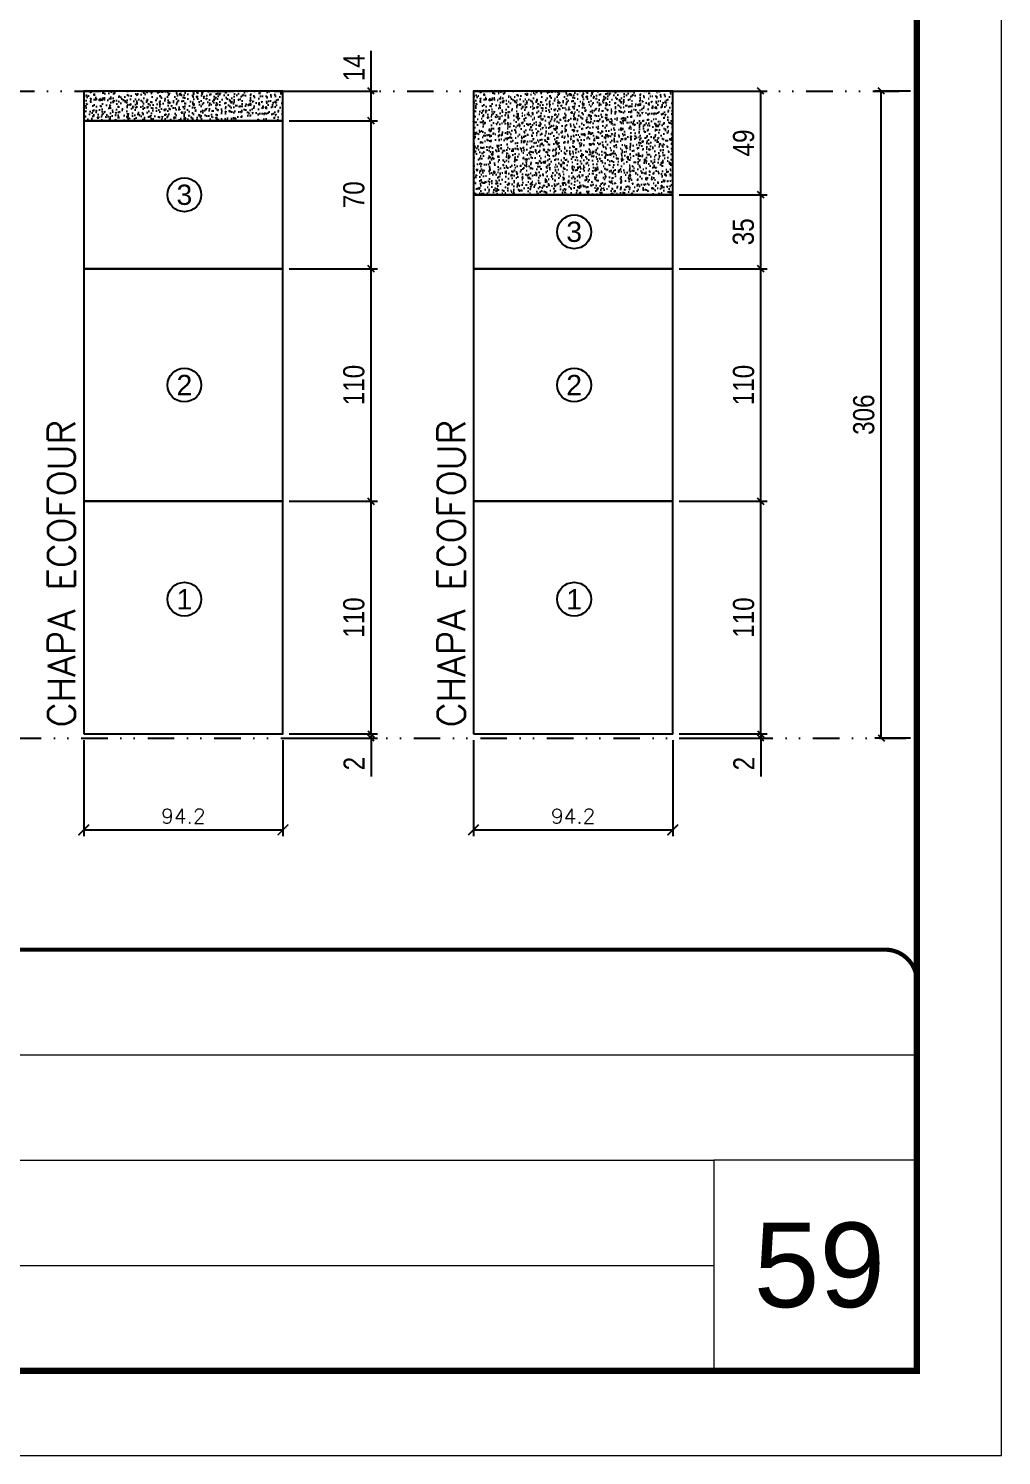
# Model space of a CAD drawing. Extents: x 14400 to 27878, y -21631 to 6985.
# Drawn here: x 18609 to 19068, y -10145 to -9470 of the extents above; entities that cross this region are included whole.
import ezdxf
from ezdxf.enums import TextEntityAlignment as Align

# ---------------------------------------------------------------- set-up
doc = ezdxf.new("R2010")
doc.units = 0
for name, pattern in [('CONTINUO', [0]), ('DASHED', [0.75, 0.5, -0.25]), ('DIVIDE2', [0.625, 0.25, -0.125, 0, -0.125, 0, -0.125])]:
    doc.linetypes.add(name, pattern=pattern)
for name, color, linetype, lineweight in [('CARIMBO', 255, 'Continuous', 9), ('contorno de painel', 7, 'Continuous', 13), ('Folhas', 255, 'Continuous', 9), ('SARRAFO DE PRESSAO', 251, 'DASHED', 9)]:
    doc.layers.add(name, color=color, linetype=linetype, lineweight=lineweight)
for name, color, linetype in [('COTA', 241, 'Continuous'), ('cotas', 4, 'Continuous'), ('Nível', 160, 'Continuous'), ('Painéis', 200, 'Continuous'), ('Romaneio', 10, 'Continuous'), ('TEXTO_GERAL', 7, 'Continuous')]:
    doc.layers.add(name, color=color, linetype=linetype)
doc.styles.add('ARIAL', font='arial.ttf')
doc.styles.add('COTA TECNICA', font='techl___.ttf', dxfattribs={"height": 10})
doc.styles.add('REGUA-120', font='ROMANS.shx', dxfattribs={"height": 15})
doc.styles.add('ROMANS', font='romans.shx')
doc.dimstyles.new('Cota Paínel', dxfattribs={"dimtxt": 7, "dimasz": 5, "dimexe": 3, "dimexo": 3, "dimgap": 3, "dimtad": 1, "dimdec": 1, "dimzin": 12, "dimdsep": 46, "dimtxsty": 'ROMANS', "dimblk": 'ARCHTICK', "dimcen": 0, "dimclrd": 4, "dimclre": 4, "dimclrt": 1, "dimadec": 1, "dimazin": 3, "dimtfac": 1, "dimtdec": 1, "dimtmove": 0, "dimatfit": 3, "dimldrblk": 'OBLIQUE', "dimfxl": 1, "dimtolj": 1, "dimtzin": 12, "dimarcsym": 0})
doc.dimstyles.new('PAINEL', dxfattribs={"dimtxt": 10, "dimasz": 3, "dimexe": 3, "dimexo": 3, "dimgap": 3, "dimtad": 1, "dimdec": 1, "dimzin": 12, "dimdsep": 46, "dimtxsty": 'COTA TECNICA', "dimblk1": 'OBLIQUE', "dimblk2": 'OBLIQUE', "dimsah": 1, "dimcen": 0.9, "dimclrd": 4, "dimclre": 4, "dimclrt": 240, "dimadec": 1, "dimazin": 3, "dimtfac": 1, "dimtdec": 1, "dimtmove": 0, "dimatfit": 3, "dimfxl": 1, "dimtolj": 1, "dimtzin": 12, "dimarcsym": 0})

# ---------------------------------------------------------------- blocks, each defined once
blk = doc.blocks.new('9999999999')
at = {"color": 30, "linetype": 'CONTINUO'}
for p, q in [((98564.56, 34379.64), (99583.98, 34379.64)), ((98564.56, 34329.83), (99487.98, 34329.83)), ((99583.98, 34329.83), (99487.98, 34329.83)), ((99487.98, 34329.83), (99487.98, 34230.21)), ((98564.56, 34280.02), (99487.98, 34280.02))]:
    blk.add_line(p, q, dxfattribs=at)
at = {"color": 30, "linetype": 'CONTINUO', "const_width": 2}
blk.add_lwpolyline([(99583.98, 34230.21), (99583.98, 34414.45, 0.414214), (99568.98, 34429.45), (98228.98, 34429.45, 0.414214), (98213.98, 34414.45), (98213.98, 34245.21, 0.414214), (98228.98, 34230.21), (99583.98, 34230.21)], format="xyb", dxfattribs=at)
at = {"layer": 'Folhas'}
blk.add_lwpolyline([(98138.98, 34190.21), (99623.98, 34190.21), (99623.98, 35240.21), (98138.98, 35240.21)], close=True, dxfattribs=at)
at = {"layer": 'Folhas', "color": 30, "const_width": 3}
blk.add_lwpolyline([(98213.98, 34230.21), (99583.98, 34230.21), (99583.98, 35200.21), (98213.98, 35200.21)], close=True, dxfattribs=at)
blk = doc.blocks.new('_Oblique')
at = {"color": 0, "linetype": 'ByBlock', "lineweight": -2}
blk.add_line((-0.5, -0.5), (0.5, 0.5), dxfattribs=at)
blk = doc.blocks.new('*D3123')
at = {"layer": 'COTA', "color": 4, "lineweight": -2, "transparency": 16777216}
for p, q in [((19025.47, -9500.04), (19008.63, -9500.04)), ((19011.63, -9806.04), (19011.63, -9500.04)), ((19025.47, -9806.04), (19008.63, -9806.04))]:
    blk.add_line(p, q, dxfattribs=at)
at = {"layer": 'Defpoints', "color": 0, "transparency": 16777216}
for p in [(19011.63, -9500.04), (19028.47, -9500.04), (19028.47, -9806.04)]:
    blk.add_point(p, dxfattribs=at)
at = {"layer": 'COTA', "color": 4, "lineweight": -2, "transparency": 16777216, "xscale": 3, "yscale": 3, "zscale": 3}
for p, rotation in [((19011.63, -9500.04), 90), ((19011.63, -9806.04), 270)]:
    blk.add_blockref('_Oblique', p, dxfattribs=dict(at, rotation=rotation))
at = {"layer": 'COTA', "color": 240, "transparency": 16777216, "insert": (19003.41, -9653.04), "char_height": 10, "attachment_point": 5, "rotation": 90, "style": 'COTA TECNICA'}
blk.add_mtext('\\A1;306', dxfattribs=at)
blk = doc.blocks.new('*D3149')
at = {"layer": 'cotas', "color": 4, "lineweight": -2, "transparency": 16777216}
for p, q in [((18731.79, -9694.04), (18773.43, -9694.04)), ((18770.43, -9804.04), (18770.43, -9694.04)), ((18731.79, -9804.04), (18773.43, -9804.04))]:
    blk.add_line(p, q, dxfattribs=at)
at = {"layer": 'Defpoints', "color": 0, "transparency": 16777216}
for p in [(18728.79, -9694.04), (18770.43, -9694.04), (18728.79, -9804.04)]:
    blk.add_point(p, dxfattribs=at)
at = {"layer": 'cotas', "color": 4, "lineweight": -2, "transparency": 16777216, "xscale": 3, "yscale": 3, "zscale": 3}
for p, rotation in [((18770.43, -9694.04), 90), ((18770.43, -9804.04), 270)]:
    blk.add_blockref('_Oblique', p, dxfattribs=dict(at, rotation=rotation))
at = {"layer": 'cotas', "color": 240, "transparency": 16777216, "insert": (18762.33, -9749.04), "char_height": 10, "attachment_point": 5, "rotation": 90, "style": 'COTA TECNICA'}
blk.add_mtext('\\A1;110', dxfattribs=at)
blk = doc.blocks.new('*D3150')
at = {"layer": 'cotas', "color": 4, "lineweight": -2, "transparency": 16777216}
for p, q in [((18731.79, -9584.04), (18773.43, -9584.04)), ((18770.43, -9694.04), (18770.43, -9584.04)), ((18731.79, -9694.04), (18773.43, -9694.04))]:
    blk.add_line(p, q, dxfattribs=at)
at = {"layer": 'Defpoints', "color": 0, "transparency": 16777216}
for p in [(18728.79, -9584.04), (18770.43, -9584.04), (18728.79, -9694.04)]:
    blk.add_point(p, dxfattribs=at)
at = {"layer": 'cotas', "color": 4, "lineweight": -2, "transparency": 16777216, "xscale": 3, "yscale": 3, "zscale": 3}
for p, rotation in [((18770.43, -9584.04), 90), ((18770.43, -9694.04), 270)]:
    blk.add_blockref('_Oblique', p, dxfattribs=dict(at, rotation=rotation))
at = {"layer": 'cotas', "color": 240, "transparency": 16777216, "insert": (18762.33, -9639.04), "char_height": 10, "attachment_point": 5, "rotation": 90, "style": 'COTA TECNICA'}
blk.add_mtext('\\A1;110', dxfattribs=at)
blk = doc.blocks.new('*D3151')
at = {"layer": 'contorno de painel', "color": 4, "lineweight": -2, "transparency": 16777216}
for p, q in [((18731.79, -9804.04), (18773.43, -9804.04)), ((18731.79, -9806.04), (18773.43, -9806.04)), ((18770.43, -9804.04), (18770.43, -9801.04)), ((18770.43, -9804.04), (18770.43, -9806.04)), ((18770.43, -9806.04), (18770.43, -9824.15))]:
    blk.add_line(p, q, dxfattribs=at)
at = {"layer": 'Defpoints', "color": 0, "transparency": 16777216}
for p in [(18728.79, -9804.04), (18728.79, -9806.04), (18770.43, -9806.04)]:
    blk.add_point(p, dxfattribs=at)
at = {"layer": 'contorno de painel', "color": 4, "lineweight": -2, "transparency": 16777216, "xscale": 3, "yscale": 3, "zscale": 3}
for p, rotation in [((18770.43, -9804.04), 270), ((18770.43, -9806.04), 90)]:
    blk.add_blockref('_Oblique', p, dxfattribs=dict(at, rotation=rotation))
at = {"layer": 'contorno de painel', "color": 240, "transparency": 16777216, "insert": (18762.43, -9818.1), "char_height": 10, "attachment_point": 5, "rotation": 90, "style": 'COTA TECNICA'}
blk.add_mtext('\\A1;2', dxfattribs=at)
blk = doc.blocks.new('_ArchTick')
at = {"color": 0, "linetype": 'ByBlock', "const_width": 0.15}
blk.add_lwpolyline([(-0.5, -0.5), (0.5, 0.5)], dxfattribs=at)
blk = doc.blocks.new('*D3152')
at = {"layer": 'COTA', "color": 4, "lineweight": -2, "transparency": 16777216}
for p, q in [((18634.59, -9807.04), (18634.59, -9852.43)), ((18728.79, -9807.04), (18728.79, -9852.43)), ((18634.59, -9849.43), (18728.79, -9849.43))]:
    blk.add_line(p, q, dxfattribs=at)
at = {"layer": 'Defpoints', "color": 0, "transparency": 16777216}
for p in [(18634.59, -9804.04), (18728.79, -9804.04), (18728.79, -9849.43)]:
    blk.add_point(p, dxfattribs=at)
at = {"layer": 'COTA', "color": 4, "lineweight": -2, "transparency": 16777216, "xscale": 5, "yscale": 5, "zscale": 5, "rotation": 180}
blk.add_blockref('_ArchTick', (18634.59, -9849.43), dxfattribs=at)
at = {"layer": 'COTA', "color": 4, "lineweight": -2, "transparency": 16777216, "xscale": 5, "yscale": 5, "zscale": 5}
blk.add_blockref('_ArchTick', (18728.79, -9849.43), dxfattribs=at)
at = {"layer": 'COTA', "color": 1, "transparency": 16777216, "insert": (18681.69, -9842.93), "char_height": 7, "attachment_point": 5, "style": 'ROMANS'}
blk.add_mtext('\\A1;94.2', dxfattribs=at)
blk = doc.blocks.new('*D3159')
at = {"layer": 'COTA', "color": 4, "lineweight": -2, "transparency": 16777216}
for p, q in [((18770.43, -9500.04), (18770.43, -9480.92)), ((18731.79, -9500.04), (18773.43, -9500.04)), ((18770.43, -9514.04), (18770.43, -9500.04)), ((18731.79, -9514.04), (18773.43, -9514.04))]:
    blk.add_line(p, q, dxfattribs=at)
at = {"layer": 'Defpoints', "color": 0, "transparency": 16777216}
for p in [(18728.79, -9500.04), (18770.43, -9500.04), (18728.79, -9514.04)]:
    blk.add_point(p, dxfattribs=at)
at = {"layer": 'COTA', "color": 4, "lineweight": -2, "transparency": 16777216, "xscale": 3, "yscale": 3, "zscale": 3}
for p, rotation in [((18770.43, -9500.04), 90), ((18770.43, -9514.04), 270)]:
    blk.add_blockref('_Oblique', p, dxfattribs=dict(at, rotation=rotation))
at = {"layer": 'COTA', "color": 240, "transparency": 16777216, "insert": (18762.36, -9488.98), "char_height": 10, "attachment_point": 5, "rotation": 90, "style": 'COTA TECNICA'}
blk.add_mtext('\\A1;14', dxfattribs=at)
blk = doc.blocks.new('*D3164')
at = {"layer": 'COTA', "color": 4, "lineweight": -2, "transparency": 16777216}
for p, q in [((18731.79, -9514.04), (18773.43, -9514.04)), ((18770.43, -9584.04), (18770.43, -9514.04)), ((18731.79, -9584.04), (18773.43, -9584.04))]:
    blk.add_line(p, q, dxfattribs=at)
at = {"layer": 'Defpoints', "color": 0, "transparency": 16777216}
for p in [(18728.79, -9514.04), (18770.43, -9514.04), (18728.79, -9584.04)]:
    blk.add_point(p, dxfattribs=at)
at = {"layer": 'COTA', "color": 4, "lineweight": -2, "transparency": 16777216, "xscale": 3, "yscale": 3, "zscale": 3}
for p, rotation in [((18770.43, -9514.04), 90), ((18770.43, -9584.04), 270)]:
    blk.add_blockref('_Oblique', p, dxfattribs=dict(at, rotation=rotation))
at = {"layer": 'COTA', "color": 240, "transparency": 16777216, "insert": (18762.33, -9549.04), "char_height": 10, "attachment_point": 5, "rotation": 90, "style": 'COTA TECNICA'}
blk.add_mtext('\\A1;70', dxfattribs=at)
blk = doc.blocks.new('*D4645')
at = {"layer": 'cotas', "color": 4, "lineweight": -2, "transparency": 16777216}
for p, q in [((18916.06, -9694.04), (18957.7, -9694.04)), ((18954.7, -9804.04), (18954.7, -9694.04)), ((18916.06, -9804.04), (18957.7, -9804.04))]:
    blk.add_line(p, q, dxfattribs=at)
at = {"layer": 'Defpoints', "color": 0, "transparency": 16777216}
for p in [(18913.06, -9694.04), (18954.7, -9694.04), (18913.06, -9804.04)]:
    blk.add_point(p, dxfattribs=at)
at = {"layer": 'cotas', "color": 4, "lineweight": -2, "transparency": 16777216, "xscale": 3, "yscale": 3, "zscale": 3}
for p, rotation in [((18954.7, -9694.04), 90), ((18954.7, -9804.04), 270)]:
    blk.add_blockref('_Oblique', p, dxfattribs=dict(at, rotation=rotation))
at = {"layer": 'cotas', "color": 240, "transparency": 16777216, "insert": (18946.6, -9749.04), "char_height": 10, "attachment_point": 5, "rotation": 90, "style": 'COTA TECNICA'}
blk.add_mtext('\\A1;110', dxfattribs=at)
blk = doc.blocks.new('*D4646')
at = {"layer": 'cotas', "color": 4, "lineweight": -2, "transparency": 16777216}
for p, q in [((18916.06, -9584.04), (18957.7, -9584.04)), ((18954.7, -9694.04), (18954.7, -9584.04)), ((18916.06, -9694.04), (18957.7, -9694.04))]:
    blk.add_line(p, q, dxfattribs=at)
at = {"layer": 'Defpoints', "color": 0, "transparency": 16777216}
for p in [(18913.06, -9584.04), (18954.7, -9584.04), (18913.06, -9694.04)]:
    blk.add_point(p, dxfattribs=at)
at = {"layer": 'cotas', "color": 4, "lineweight": -2, "transparency": 16777216, "xscale": 3, "yscale": 3, "zscale": 3}
for p, rotation in [((18954.7, -9584.04), 90), ((18954.7, -9694.04), 270)]:
    blk.add_blockref('_Oblique', p, dxfattribs=dict(at, rotation=rotation))
at = {"layer": 'cotas', "color": 240, "transparency": 16777216, "insert": (18946.6, -9639.04), "char_height": 10, "attachment_point": 5, "rotation": 90, "style": 'COTA TECNICA'}
blk.add_mtext('\\A1;110', dxfattribs=at)
blk = doc.blocks.new('*D4647')
at = {"layer": 'contorno de painel', "color": 4, "lineweight": -2, "transparency": 16777216}
for p, q in [((18916.06, -9804.04), (18957.7, -9804.04)), ((18916.06, -9806.04), (18957.7, -9806.04)), ((18954.7, -9804.04), (18954.7, -9801.04)), ((18954.7, -9804.04), (18954.7, -9806.04)), ((18954.7, -9806.04), (18954.7, -9824.15))]:
    blk.add_line(p, q, dxfattribs=at)
at = {"layer": 'Defpoints', "color": 0, "transparency": 16777216}
for p in [(18913.06, -9804.04), (18913.06, -9806.04), (18954.7, -9806.04)]:
    blk.add_point(p, dxfattribs=at)
at = {"layer": 'contorno de painel', "color": 4, "lineweight": -2, "transparency": 16777216, "xscale": 3, "yscale": 3, "zscale": 3}
for p, rotation in [((18954.7, -9804.04), 270), ((18954.7, -9806.04), 90)]:
    blk.add_blockref('_Oblique', p, dxfattribs=dict(at, rotation=rotation))
at = {"layer": 'contorno de painel', "color": 240, "transparency": 16777216, "insert": (18946.7, -9818.1), "char_height": 10, "attachment_point": 5, "rotation": 90, "style": 'COTA TECNICA'}
blk.add_mtext('\\A1;2', dxfattribs=at)
blk = doc.blocks.new('*D4648')
at = {"layer": 'COTA', "color": 4, "lineweight": -2, "transparency": 16777216}
for p, q in [((18818.86, -9807.04), (18818.86, -9852.43)), ((18913.06, -9807.04), (18913.06, -9852.43)), ((18818.86, -9849.43), (18913.06, -9849.43))]:
    blk.add_line(p, q, dxfattribs=at)
at = {"layer": 'Defpoints', "color": 0, "transparency": 16777216}
for p in [(18818.86, -9804.04), (18913.06, -9804.04), (18913.06, -9849.43)]:
    blk.add_point(p, dxfattribs=at)
at = {"layer": 'COTA', "color": 4, "lineweight": -2, "transparency": 16777216, "xscale": 5, "yscale": 5, "zscale": 5, "rotation": 180}
blk.add_blockref('_ArchTick', (18818.86, -9849.43), dxfattribs=at)
at = {"layer": 'COTA', "color": 4, "lineweight": -2, "transparency": 16777216, "xscale": 5, "yscale": 5, "zscale": 5}
blk.add_blockref('_ArchTick', (18913.06, -9849.43), dxfattribs=at)
at = {"layer": 'COTA', "color": 1, "transparency": 16777216, "insert": (18865.96, -9842.93), "char_height": 7, "attachment_point": 5, "style": 'ROMANS'}
blk.add_mtext('\\A1;94.2', dxfattribs=at)
blk = doc.blocks.new('*D4649')
at = {"layer": 'COTA', "color": 4, "lineweight": -2, "transparency": 16777216}
for p, q in [((18916.06, -9500.04), (18957.7, -9500.04)), ((18954.7, -9549.04), (18954.7, -9500.04)), ((18916.06, -9549.04), (18957.7, -9549.04))]:
    blk.add_line(p, q, dxfattribs=at)
at = {"layer": 'Defpoints', "color": 0, "transparency": 16777216}
for p in [(18913.06, -9500.04), (18954.7, -9500.04), (18913.06, -9549.04)]:
    blk.add_point(p, dxfattribs=at)
at = {"layer": 'COTA', "color": 4, "lineweight": -2, "transparency": 16777216, "xscale": 3, "yscale": 3, "zscale": 3}
for p, rotation in [((18954.7, -9500.04), 90), ((18954.7, -9549.04), 270)]:
    blk.add_blockref('_Oblique', p, dxfattribs=dict(at, rotation=rotation))
at = {"layer": 'COTA', "color": 240, "transparency": 16777216, "insert": (18946.6, -9524.54), "char_height": 10, "attachment_point": 5, "rotation": 90, "style": 'COTA TECNICA'}
blk.add_mtext('\\A1;49', dxfattribs=at)
blk = doc.blocks.new('*D4644')
at = {"layer": 'COTA', "color": 4, "lineweight": -2, "transparency": 16777216}
for p, q in [((18916.06, -9549.04), (18957.7, -9549.04)), ((18954.7, -9584.04), (18954.7, -9549.04)), ((18916.06, -9584.04), (18957.7, -9584.04))]:
    blk.add_line(p, q, dxfattribs=at)
at = {"layer": 'Defpoints', "color": 0, "transparency": 16777216}
for p in [(18913.06, -9549.04), (18954.7, -9549.04), (18913.06, -9584.04)]:
    blk.add_point(p, dxfattribs=at)
at = {"layer": 'COTA', "color": 4, "lineweight": -2, "transparency": 16777216, "xscale": 3, "yscale": 3, "zscale": 3}
for p, rotation in [((18954.7, -9549.04), 90), ((18954.7, -9584.04), 270)]:
    blk.add_blockref('_Oblique', p, dxfattribs=dict(at, rotation=rotation))
at = {"layer": 'COTA', "color": 240, "transparency": 16777216, "insert": (18946.48, -9566.54), "char_height": 10, "attachment_point": 5, "rotation": 90, "style": 'COTA TECNICA'}
blk.add_mtext('\\A1;35', dxfattribs=at)

msp = doc.modelspace()

# ---------------------------------------------------------------- hatches: boundary and pattern name
at = {"layer": 'COTA'}
h = msp.add_hatch(dxfattribs=at)
h.set_pattern_fill('AR-CONC', color=256, scale=0.03)
h.set_pattern_definition([(50, (1666.713, 1e-11), (5.4655401, -0.4781726), [0.5715, -6.2865]), (355, (1666.713, 1e-11), (-1.0573026, 5.7317054), [0.4572, -5.0292175]), (100.451445, (1667.1685, -0.04), (4.4082374, 5.2535326), [0.4857003, -5.3427073]), (46.1842, (1666.713, 1.524), (8.1323712, -1.2612698), [0.85725, -9.42975]), (96.635558, (1667.391, 1.419), (7.122124, 7.4227837), [0.7285507, -8.0140682]), (351.18415, (1666.713, 1.524), (7.122124, 7.4227837), [0.685799, -7.543792]), (21, (1667.475, 1.143), (4.5484317, -3.0679559), [0.5715, -6.2865]), (326, (1667.475, 1.143), (1.8540609, 5.525639), [0.4572, -5.0292]), (71.451445, (1667.854, 0.8873), (6.4024926, 2.457683), [0.4857003, -5.3426981]), (37.5, (1666.713, 1e-11), (0.0926581, 2.53665117), [0, -4.96824, 0, -5.1054, 0, -5.04825]), (7.5, (1666.713, 1e-11), (2.00458988, 3.00541724), [0, -2.91084, 0, -4.85394, 0, -1.92405]), (327.5, (1665.0138, 1e-11), (4.06771786, -0.17186232), [0, -1.905, 0, -5.9436, 0, -7.8867]), (317.5, (1664.2518, 1e-11), (4.44387544, 0.7627947), [0, -2.4765, 0, -3.94716, 0, -5.6007])])
h.paths.add_polyline_path([(18634.591, -9514.041), (18728.791, -9514.041), (18728.791, -9500.041), (18634.591, -9500.041)])
h = msp.add_hatch(dxfattribs=at)
h.set_pattern_fill('AR-CONC', color=256, scale=0.03)
h.set_pattern_definition([(50, (1850.9817, 1e-11), (5.4655401, -0.4781726), [0.5715, -6.2865]), (355, (1850.9817, 1e-11), (-1.0573026, 5.7317054), [0.4572, -5.0292175]), (100.451445, (1851.437, -0.04), (4.4082374, 5.2535326), [0.4857003, -5.3427073]), (46.1842, (1850.982, 1.524), (8.1323712, -1.2612698), [0.85725, -9.42975]), (96.635558, (1851.659, 1.419), (7.122124, 7.4227837), [0.7285507, -8.0140682]), (351.18415, (1850.982, 1.524), (7.122124, 7.4227837), [0.685799, -7.543792]), (21, (1851.7437, 1.143), (4.5484317, -3.0679559), [0.5715, -6.2865]), (326, (1851.7437, 1.143), (1.8540609, 5.525639), [0.4572, -5.0292]), (71.451445, (1852.1227, 0.8873), (6.4024926, 2.457683), [0.4857003, -5.3426981]), (37.5, (1850.9817, 1e-11), (0.0926581, 2.53665117), [0, -4.96824, 0, -5.1054, 0, -5.04825]), (7.5, (1850.9817, 1e-11), (2.00458988, 3.00541724), [0, -2.91084, 0, -4.85394, 0, -1.92405]), (327.5, (1849.2824, 1e-11), (4.06771786, -0.17186232), [0, -1.905, 0, -5.9436, 0, -7.8867]), (317.5, (1848.5204, 1e-11), (4.44387544, 0.7627947), [0, -2.4765, 0, -3.94716, 0, -5.6007])])
h.paths.add_polyline_path([(18913.06, -9549.041), (18913.06, -9500.041), (18818.86, -9500.041), (18818.86, -9549.041)])

# ---------------------------------------------------------------- linework, layer by layer
for points in [[(18634.591, -9514.041), (18728.791, -9514.041), (18728.791, -9500.041), (18634.591, -9500.041)], [(18818.86, -9549.041), (18913.06, -9549.041), (18913.06, -9500.041), (18818.86, -9500.041)]]:
    msp.add_lwpolyline(points, close=True, dxfattribs=at)
at = {"layer": 'Nível', "color": 4, "linetype": 'DIVIDE2', "ltscale": 50}
for p, q in [((18158.487, -9500.041), (19028.467, -9500.041)), ((17658.467, -9806.041), (19028.467, -9806.041))]:
    msp.add_line(p, q, dxfattribs=at)
at = {"layer": 'Painéis'}
for points in [[(18634.591, -9584.041), (18728.791, -9584.041), (18728.791, -9514.041), (18634.591, -9514.041)], [(18818.86, -9584.041), (18913.06, -9584.041), (18913.06, -9549.041), (18818.86, -9549.041)], [(18634.591, -9694.041), (18728.791, -9694.041), (18728.791, -9584.041), (18634.591, -9584.041)], [(18818.86, -9694.041), (18913.06, -9694.041), (18913.06, -9584.041), (18818.86, -9584.041)], [(18634.591, -9804.041), (18728.791, -9804.041), (18728.791, -9694.041), (18634.591, -9694.041)], [(18818.86, -9804.041), (18913.06, -9804.041), (18913.06, -9694.041), (18818.86, -9694.041)]]:
    msp.add_lwpolyline(points, close=True, dxfattribs=at)
at = {"layer": 'Romaneio', "color": 1}
for centre in [(18682.191, -9549.041), (18866.46, -9566.541), (18682.191, -9639.041), (18866.46, -9639.041), (18682.191, -9740.354), (18866.46, -9740.354)]:
    msp.add_circle(centre, 8, dxfattribs=at)

# ---------------------------------------------------------------- block references
at = {"layer": 'SARRAFO DE PRESSAO', "color": 6, "linetype": 'ByBlock'}
msp.add_blockref('9999999999', (-80555.511, -44335.529), dxfattribs=at)

# ---------------------------------------------------------------- texts
at = {"layer": 'CARIMBO', "style": 'ARIAL'}
msp.add_text('59', height=40, dxfattribs=at).set_placement((18951.328, -10075.18))
at = {"layer": 'Romaneio', "color": 7, "style": 'ARIAL'}
for s, p in [('3', (18682.191, -9549.041)), ('3', (18866.46, -9566.541)), ('2', (18682.191, -9639.041)), ('2', (18866.46, -9639.041)), ('1', (18682.191, -9740.354)), ('1', (18866.46, -9740.354))]:
    msp.add_text(s, height=9.6, dxfattribs=at).set_placement(p, align=Align.MIDDLE_CENTER)
at = {"layer": 'TEXTO_GERAL', "style": 'REGUA-120'}
for p in [(18630.618, -9800.875), (18814.887, -9800.875)]:
    msp.add_text('CHAPA ECOFOUR', height=13, rotation=90, dxfattribs=at).set_placement(p)

# ---------------------------------------------------------------- dimensions: what is measured, and where the dimension line sits
at = {"layer": 'contorno de painel'}
for base, p1, p2, picture, middle in [((18770.43, -9806.041), (18728.791, -9804.041), (18728.791, -9806.041), '*D3151', (18762.43, -9818.097)), ((18954.698, -9806.041), (18913.06, -9804.041), (18913.06, -9806.041), '*D4647', (18946.698, -9818.097))]:
    dim = msp.add_linear_dim(base=base, p1=p1, p2=p2, angle=90, dimstyle='PAINEL', dxfattribs=at)
    dim.commit()
    dim.dimension.update_dxf_attribs({"geometry": picture, "text_midpoint": middle})
at = {"layer": 'COTA'}
for base, p1, p2, picture, middle in [((18770.43, -9500.041), (18728.791, -9514.041), (18728.791, -9500.041), '*D3159', (18762.357, -9488.983)), ((18954.698, -9500.041), (18913.06, -9549.041), (18913.06, -9500.041), '*D4649', (18946.596, -9524.541)), ((19011.632, -9500.041), (19028.467, -9806.041), (19028.467, -9500.041), '*D3123', (19003.413, -9653.041)), ((18770.43, -9514.041), (18728.791, -9584.041), (18728.791, -9514.041), '*D3164', (18762.327, -9549.041)), ((18954.698, -9549.041), (18913.06, -9584.041), (18913.06, -9549.041), '*D4644', (18946.479, -9566.541))]:
    dim = msp.add_linear_dim(base=base, p1=p1, p2=p2, angle=90, dimstyle='PAINEL', dxfattribs=at)
    dim.commit()
    dim.dimension.update_dxf_attribs({"geometry": picture, "text_midpoint": middle})
at = {"layer": 'COTA', "color": 30, "true_color": 0xf26722}
for p1, p2, picture, middle in [((18634.591, -9804.041), (18728.791, -9804.041), '*D3152', (18681.691, -9842.93)), ((18818.86, -9804.041), (18913.06, -9804.041), '*D4648', (18865.96, -9842.93))]:
    dim = msp.add_aligned_dim(p1=p1, p2=p2, distance=-45.389, dimstyle='Cota Paínel', dxfattribs=at)
    dim.commit()
    dim.dimension.update_dxf_attribs({"geometry": picture, "text_midpoint": middle})
at = {"layer": 'cotas'}
for base, p1, p2, picture, middle in [((18770.43, -9584.041), (18728.791, -9694.041), (18728.791, -9584.041), '*D3150', (18762.327, -9639.041)), ((18954.698, -9584.041), (18913.06, -9694.041), (18913.06, -9584.041), '*D4646', (18946.596, -9639.041))]:
    dim = msp.add_linear_dim(base=base, p1=p1, p2=p2, angle=90, dimstyle='PAINEL', override={"dimtmove": 1}, dxfattribs=at)
    dim.commit()
    dim.dimension.update_dxf_attribs({"geometry": picture, "text_midpoint": middle})
for base, p1, p2, picture, middle in [((18770.43, -9694.041), (18728.791, -9804.041), (18728.791, -9694.041), '*D3149', (18762.327, -9749.041)), ((18954.698, -9694.041), (18913.06, -9804.041), (18913.06, -9694.041), '*D4645', (18946.596, -9749.041))]:
    dim = msp.add_linear_dim(base=base, p1=p1, p2=p2, angle=90, dimstyle='PAINEL', dxfattribs=at)
    dim.commit()
    dim.dimension.update_dxf_attribs({"geometry": picture, "text_midpoint": middle})

doc.saveas('drawing.dxf')
